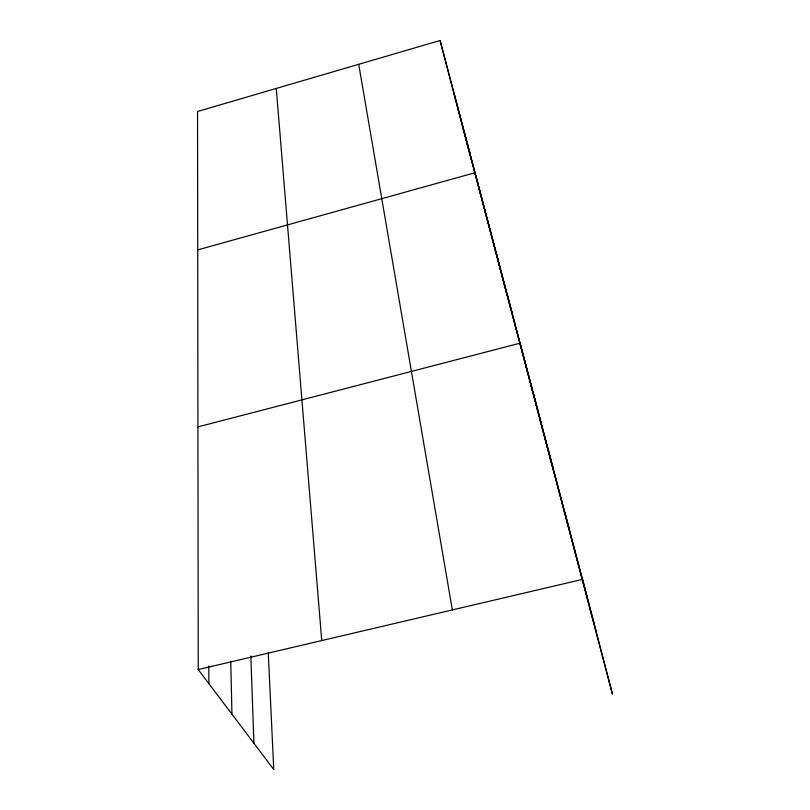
<?xml version="1.0" encoding="UTF-8"?>
<svg xmlns="http://www.w3.org/2000/svg" width="810" height="810" viewBox="0 0 810 810"><rect width="100%" height="100%" fill="white"/><g stroke="black" fill="none" stroke-linecap="round" stroke-linejoin="round"><path stroke-width="1.21" d="M586.774 595.684L440.083 40.5L197.549 111.476L198.227 669.546L273.75 769.5L268.262 652.576M197.721 249.885L475.035 172.722L507.192 295.518M197.934 426.89L520.091 343.177L552.4 466.742M198.227 669.546L582.532 579.383L612.451 694.14L463.158 128.527M453.873 93.12L595.927 630.747M564.762 512.183L569.126 528.889M548.562 450.897L552.997 467.876M533.729 394.764L538.215 411.925M507.516 295.599L512.031 312.873M495.882 251.576L500.398 268.819M465.396 136.232L469.83 153.191M440.083 40.5L471.724 161.21M358.708 64.314L452.355 609.92M276.261 88.442L321.742 640.568M250.827 655.958L253.925 743.266M230.759 661.041L231.944 714.167M208.767 666.002L208.909 683.691"/></g></svg>
